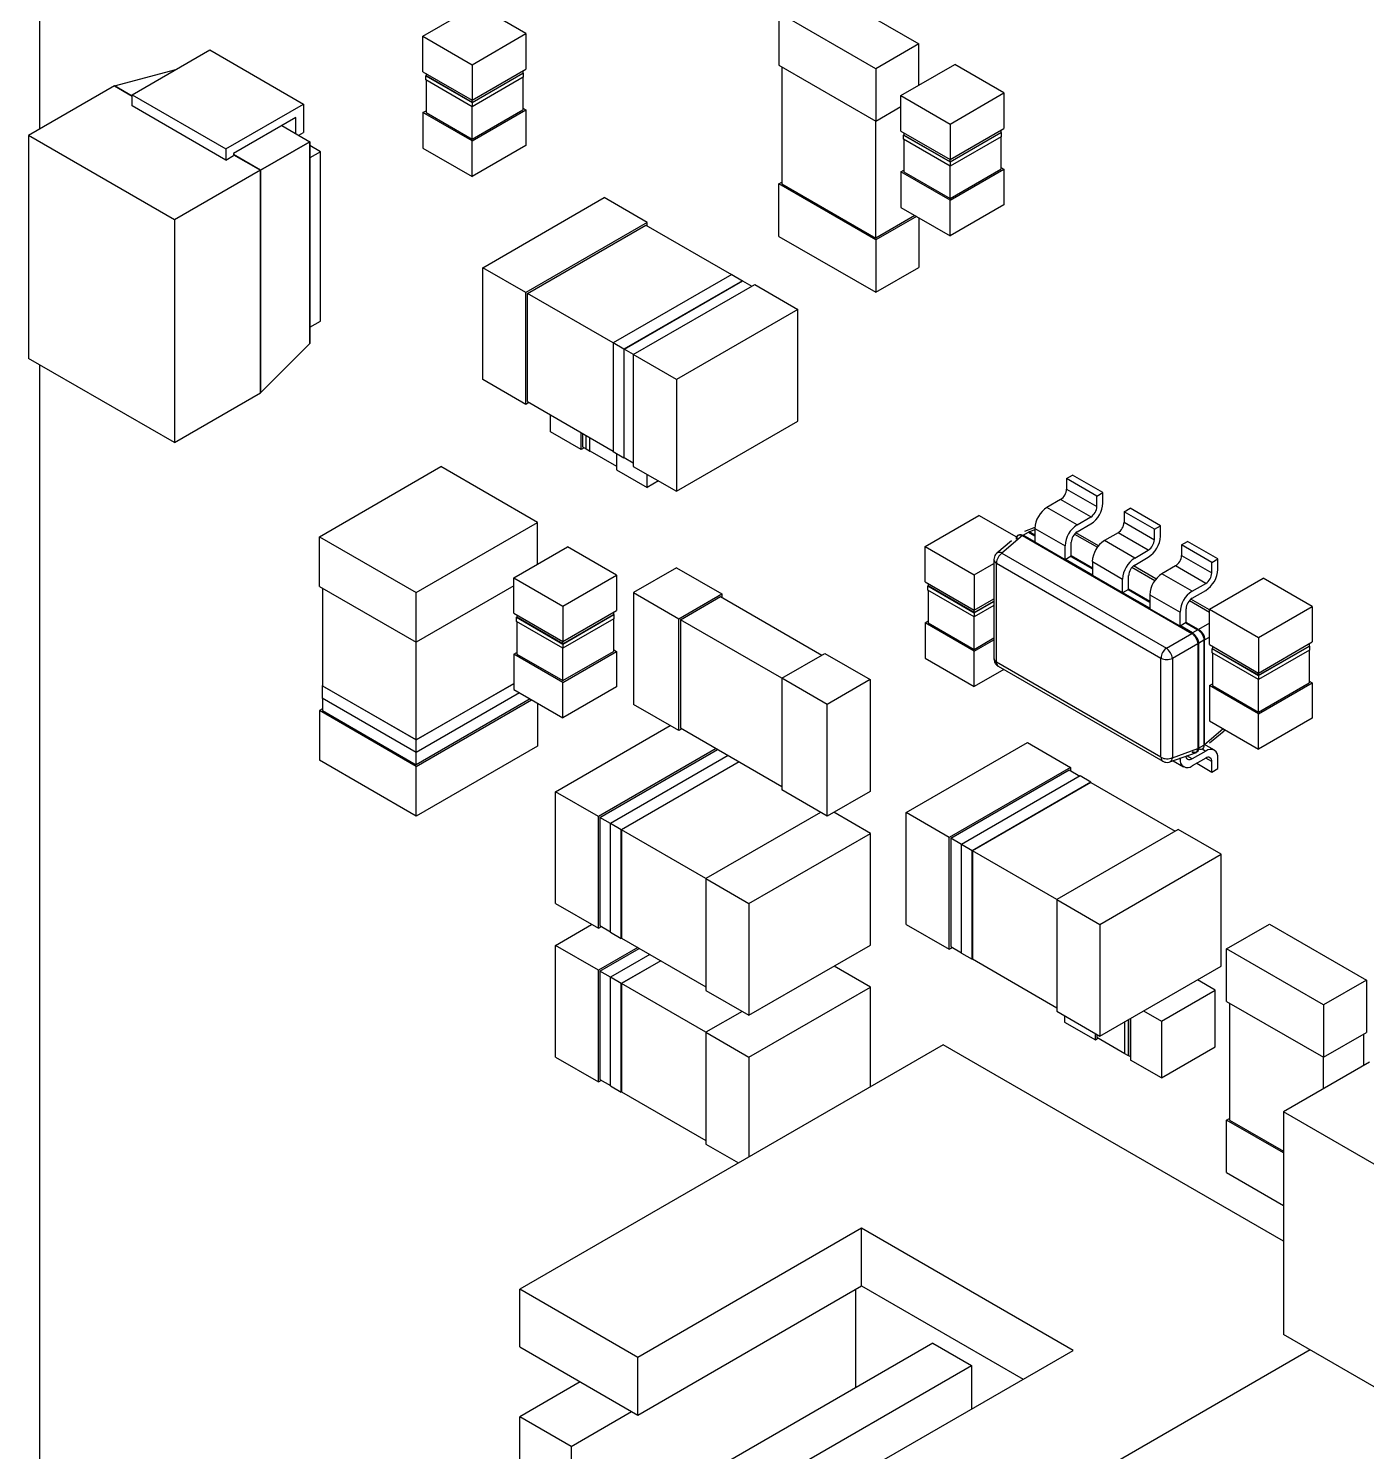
# Paper-space layout 'Layout1' of a CAD drawing. Header units: millimetres. Extents: x 0 to 841, y 0 to 594.
# Drawn here: x 405.6 to 436.88, y 238.76 to 272.02 of the extents above; entities that cross this region are included whole.
import ezdxf

# ---------------------------------------------------------------- set-up
doc = ezdxf.new("R2010")
doc.units = ezdxf.units.MM
doc.layers.get('0').update_dxf_attribs({"lineweight": 50})

psp = doc.layouts.get("Layout1")

# ---------------------------------------------------------------- linework, layer by layer
at = {"color": 18, "linetype": 'Continuous', "lineweight": 25, "true_color": 0x000000}
for p, q in [((405.867, 269.669), (405.867, 292.174)), ((424.153, 272.967), (426.416, 271.661)), ((414.826, 271.837), (416.083, 272.563)), ((417.232, 271.9), (416.083, 272.563)), ((423.147, 272.387), (423.147, 271.162)), ((425.41, 271.08), (423.147, 272.387)), ((414.826, 271.837), (415.974, 271.174)), ((414.826, 271.008), (414.826, 271.837)), ((415.974, 271.174), (417.232, 271.9)), ((417.232, 271.9), (417.232, 271.07)), ((408.025, 270.471), (409.839, 271.518)), ((409.839, 271.518), (412.031, 270.253)), ((426.416, 271.661), (425.41, 271.08)), ((426.416, 270.691), (426.416, 271.661)), ((415.974, 271.174), (415.974, 270.345)), ((423.147, 271.162), (425.41, 269.856)), ((423.218, 271.121), (423.218, 268.386)), ((425.998, 270.45), (427.256, 271.176)), ((428.404, 270.513), (427.256, 271.176)), ((407.614, 270.678), (409.051, 271.063)), ((414.826, 271.008), (415.974, 270.345)), ((414.897, 270.918), (414.89, 270.914)), ((414.89, 270.914), (415.976, 270.287)), ((414.89, 270.817), (414.89, 270.914)), ((415.976, 270.19), (414.89, 270.817)), ((414.897, 270.967), (414.897, 270.913)), ((415.974, 270.291), (414.897, 270.913)), ((414.897, 270.813), (414.897, 270.054)), ((415.974, 270.345), (417.232, 271.07)), ((415.974, 270.291), (417.161, 270.976)), ((415.976, 270.287), (417.168, 270.975)), ((417.168, 270.879), (415.976, 270.19)), ((417.161, 271.03), (417.161, 270.976)), ((417.161, 270.979), (417.168, 270.975)), ((417.161, 270.874), (417.161, 270.117)), ((417.168, 270.975), (417.168, 270.879)), ((425.41, 271.08), (425.41, 269.856)), ((407.613, 270.677), (405.602, 269.516)), ((407.614, 270.678), (407.613, 270.677)), ((407.613, 270.677), (407.613, 270.677)), ((407.613, 270.677), (408.025, 270.439)), ((408.025, 270.44), (407.614, 270.678)), ((408.025, 270.471), (410.217, 269.205)), ((408.025, 270.211), (408.025, 270.471)), ((425.998, 270.45), (427.147, 269.787)), ((425.998, 269.621), (425.998, 270.45)), ((427.147, 269.787), (428.404, 270.513)), ((428.404, 270.513), (428.404, 269.683)), ((410.217, 268.945), (408.025, 270.211)), ((410.217, 269.205), (412.031, 270.253)), ((412.031, 270.253), (412.031, 269.588)), ((415.974, 270.291), (415.974, 270.345)), ((415.976, 270.287), (415.974, 270.291)), ((415.974, 269.432), (415.974, 270.191)), ((415.974, 269.432), (417.161, 270.117)), ((415.974, 269.391), (417.232, 270.117)), ((415.976, 270.287), (415.976, 270.19)), ((417.161, 270.158), (417.232, 270.117)), ((417.232, 270.117), (417.232, 269.287)), ((425.41, 269.856), (425.998, 270.195)), ((411.852, 269.941), (410.397, 269.101)), ((411.852, 269.563), (411.852, 269.941)), ((414.826, 270.054), (414.897, 270.095)), ((415.974, 269.391), (414.826, 270.054)), ((414.826, 270.054), (414.826, 269.224)), ((414.897, 270.054), (415.974, 269.432)), ((425.41, 267.12), (425.41, 269.856)), ((427.147, 269.787), (427.147, 268.958)), ((405.602, 269.516), (405.602, 264.31)), ((409.014, 267.547), (405.602, 269.516)), ((411.524, 269.752), (412.179, 269.374)), ((411.92, 269.523), (412.031, 269.588)), ((425.998, 269.621), (427.147, 268.958)), ((426.069, 269.531), (426.062, 269.527)), ((426.062, 269.527), (427.148, 268.9)), ((426.062, 269.43), (426.062, 269.527)), ((426.069, 269.58), (426.069, 269.526)), ((427.147, 268.904), (426.069, 269.526)), ((427.147, 268.958), (428.404, 269.683)), ((427.147, 268.904), (428.333, 269.589)), ((427.148, 268.9), (428.34, 269.588)), ((428.34, 269.491), (427.148, 268.803)), ((428.333, 269.643), (428.333, 269.589)), ((428.333, 269.592), (428.34, 269.588)), ((428.333, 269.487), (428.333, 268.73)), ((428.34, 269.588), (428.34, 269.491)), ((410.217, 269.205), (410.217, 268.945)), ((410.217, 269.205), (410.217, 269.205)), ((411.025, 268.708), (412.179, 269.374)), ((412.179, 269.374), (411.025, 268.709)), ((411.849, 269.184), (411.849, 269.184)), ((412.179, 269.374), (412.179, 264.654)), ((412.179, 268.993), (412.179, 269.374)), ((412.43, 269.139), (412.179, 269.284)), ((412.43, 269.139), (412.179, 268.993)), ((412.43, 265.18), (412.43, 269.139)), ((414.826, 269.224), (415.974, 268.561)), ((415.974, 268.561), (415.974, 269.391)), ((417.232, 269.287), (415.974, 268.561)), ((427.148, 268.803), (426.062, 269.43)), ((426.069, 269.426), (426.069, 268.667)), ((410.217, 268.945), (410.397, 269.049)), ((410.397, 269.101), (410.397, 269.049)), ((411.025, 268.709), (410.397, 269.071)), ((410.397, 269.07), (411.025, 268.708)), ((412.179, 265.035), (412.179, 268.993)), ((427.147, 268.904), (427.147, 268.958)), ((427.148, 268.9), (427.147, 268.904)), ((427.147, 268.045), (427.147, 268.804)), ((427.148, 268.9), (427.148, 268.803)), ((411.025, 268.708), (409.014, 267.547)), ((411.025, 263.501), (411.025, 268.708)), ((411.025, 268.708), (411.025, 263.502)), ((425.998, 268.667), (426.069, 268.708)), ((427.147, 268.004), (425.998, 268.667)), ((425.998, 268.667), (425.998, 267.837)), ((426.069, 268.667), (427.147, 268.045)), ((427.147, 268.045), (428.333, 268.73)), ((427.147, 268.004), (428.404, 268.73)), ((428.333, 268.77), (428.404, 268.73)), ((428.404, 268.73), (428.404, 267.9)), ((423.147, 268.386), (423.218, 268.426)), ((425.41, 267.079), (423.147, 268.386)), ((423.147, 267.161), (423.147, 268.386)), ((423.218, 268.386), (425.41, 267.12)), ((416.223, 266.429), (419.062, 268.067)), ((420.067, 267.487), (419.062, 268.067)), ((425.998, 267.837), (427.147, 267.174)), ((427.147, 267.174), (427.147, 268.004)), ((428.404, 267.9), (427.147, 267.174)), ((409.014, 267.547), (409.014, 262.341)), ((420.067, 267.487), (417.229, 265.848)), ((420.067, 267.405), (420.067, 267.487)), ((426.325, 267.648), (425.41, 267.12)), ((426.361, 267.628), (425.41, 267.079)), ((426.416, 267.596), (426.416, 266.435)), ((417.266, 265.829), (420.032, 267.426)), ((420.032, 267.426), (422.04, 266.266)), ((423.147, 267.161), (425.41, 265.855)), ((425.41, 267.079), (425.41, 265.855)), ((417.229, 265.848), (416.223, 266.429)), ((416.223, 263.816), (416.223, 266.429)), ((422.046, 266.27), (419.272, 264.669)), ((422.297, 266.124), (419.524, 264.523)), ((419.528, 264.523), (422.295, 266.119)), ((422.046, 266.27), (422.297, 266.124)), ((422.295, 266.119), (422.297, 266.124)), ((422.295, 266.119), (422.511, 265.995)), ((422.297, 266.124), (422.297, 266.118)), ((425.41, 265.855), (426.416, 266.435)), ((411.025, 265.992), (411.025, 265.991)), ((417.229, 263.235), (417.229, 265.848)), ((419.274, 264.669), (417.266, 265.829)), ((417.266, 263.298), (417.266, 265.829)), ((419.743, 264.397), (422.582, 266.035)), ((422.582, 266.035), (423.587, 265.455)), ((411.025, 265.701), (411.025, 265.701)), ((423.587, 265.455), (420.749, 263.816)), ((423.587, 262.842), (423.587, 265.455)), ((411.025, 265.32), (411.025, 265.321)), ((412.179, 265.035), (412.43, 265.18)), ((412.179, 264.654), (412.179, 265.035)), ((412.179, 264.654), (411.025, 263.501)), ((419.272, 264.669), (419.272, 262.131)), ((419.524, 264.523), (419.272, 264.669)), ((419.524, 264.523), (419.524, 261.986)), ((419.745, 264.398), (419.528, 264.523)), ((419.528, 261.991), (419.528, 264.523)), ((409.014, 262.341), (405.602, 264.31)), ((405.867, 145.198), (405.867, 264.157)), ((420.749, 263.816), (419.743, 264.397)), ((419.743, 264.397), (419.743, 261.784)), ((417.229, 263.235), (416.223, 263.816)), ((420.749, 263.816), (420.749, 261.203)), ((409.014, 262.341), (411.025, 263.502)), ((411.024, 263.501), (411.025, 263.501)), ((411.025, 263.501), (411.025, 263.502)), ((417.301, 263.277), (417.229, 263.235)), ((417.266, 263.298), (419.272, 262.139)), ((417.804, 262.596), (417.804, 262.986)), ((420.749, 261.203), (423.587, 262.842)), ((418.523, 262.181), (417.804, 262.596)), ((418.523, 262.181), (418.523, 262.572)), ((418.558, 262.551), (418.558, 262.242)), ((418.637, 262.188), (418.637, 262.506)), ((418.721, 262.457), (418.721, 262.14)), ((418.724, 262.147), (418.724, 262.456)), ((418.594, 262.222), (418.523, 262.181)), ((418.558, 262.242), (418.637, 262.197)), ((418.721, 262.14), (418.637, 262.188)), ((418.721, 262.14), (418.728, 262.144)), ((418.724, 262.147), (419.349, 261.786)), ((419.272, 262.131), (419.524, 261.986)), ((419.349, 262.087), (419.349, 261.704)), ((419.524, 261.986), (419.528, 261.991)), ((419.531, 261.99), (419.524, 261.986)), ((419.528, 261.991), (419.743, 261.867)), ((412.405, 260.141), (415.243, 261.78)), ((417.506, 260.473), (415.243, 261.78)), ((419.349, 261.704), (420.067, 261.29)), ((419.743, 261.784), (420.749, 261.203)), ((420.067, 261.29), (420.067, 261.597)), ((429.873, 261.5), (430.014, 261.581)), ((430.58, 261.091), (429.873, 261.5)), ((429.873, 261.5), (429.873, 261.255)), ((430.721, 261.173), (430.014, 261.581)), ((420.333, 261.443), (420.067, 261.29)), ((429.873, 261.255), (430.58, 260.846)), ((430.58, 261.091), (430.721, 261.173)), ((430.721, 260.928), (430.721, 261.173)), ((429.732, 261.01), (429.413, 260.826)), ((430.12, 260.418), (429.413, 260.826)), ((430.439, 260.602), (429.732, 261.01)), ((430.58, 260.846), (430.58, 261.091)), ((431.216, 260.724), (431.358, 260.806)), ((432.065, 260.397), (431.358, 260.806)), ((414.668, 258.835), (417.506, 260.473)), ((417.506, 259.503), (417.506, 260.473)), ((426.564, 259.913), (427.821, 260.639)), ((428.705, 260.129), (427.821, 260.639)), ((430.12, 260.418), (430.439, 260.602)), ((431.924, 260.316), (431.216, 260.724)), ((431.216, 260.724), (431.216, 260.479)), ((431.216, 260.479), (431.924, 260.071)), ((412.405, 258.98), (412.405, 260.141)), ((412.405, 260.141), (414.668, 258.835)), ((428.84, 260.168), (428.359, 259.759)), ((428.855, 260.177), (428.84, 260.168)), ((428.84, 260.168), (432.8, 257.882)), ((428.855, 260.177), (428.982, 260.25)), ((429.13, 260.018), (428.855, 260.177)), ((429.131, 260.353), (428.887, 260.265)), ((428.996, 260.258), (428.982, 260.25)), ((428.982, 260.25), (429.13, 260.164)), ((428.996, 260.258), (429.13, 260.306)), ((429.13, 260.18), (428.996, 260.258)), ((429.13, 260.336), (429.838, 259.928)), ((429.13, 260.336), (429.13, 260.01)), ((430.057, 260.201), (430.591, 259.893)), ((430.618, 259.929), (430.09, 260.233)), ((430.12, 260.255), (430.439, 260.438)), ((431.075, 260.234), (430.757, 260.05)), ((431.782, 259.826), (431.075, 260.234)), ((431.924, 260.316), (432.065, 260.397)), ((431.924, 260.071), (431.924, 260.316)), ((432.065, 260.153), (432.065, 260.397)), ((416.947, 259.181), (418.205, 259.907)), ((419.353, 259.244), (418.205, 259.907)), ((426.564, 259.913), (427.712, 259.25)), ((426.564, 259.083), (426.564, 259.913)), ((428.581, 260.044), (428.244, 259.758)), ((429.838, 259.601), (429.13, 260.01)), ((429.838, 259.601), (429.838, 259.928)), ((429.979, 259.683), (429.979, 260.01)), ((431.464, 259.642), (430.757, 260.05)), ((431.464, 259.642), (431.782, 259.826)), ((432.56, 259.948), (432.701, 260.03)), ((433.267, 259.54), (432.56, 259.948)), ((432.56, 259.948), (432.56, 259.703)), ((433.408, 259.622), (432.701, 260.03)), ((427.712, 259.25), (428.174, 259.516)), ((428.174, 259.605), (428.174, 257.286)), ((428.232, 259.524), (432.079, 257.303)), ((428.232, 257.205), (428.232, 259.524)), ((428.359, 259.759), (432.206, 257.539)), ((429.979, 259.683), (429.838, 259.601)), ((430.474, 259.242), (429.845, 259.606)), ((429.972, 259.679), (430.474, 259.389)), ((430.474, 259.405), (429.979, 259.691)), ((430.474, 259.561), (431.181, 259.152)), ((430.474, 259.561), (430.474, 259.234)), ((431.962, 259.153), (431.434, 259.458)), ((431.464, 259.479), (431.782, 259.663)), ((432.419, 259.459), (432.1, 259.275)), ((433.126, 259.05), (432.419, 259.459)), ((432.56, 259.703), (433.267, 259.295)), ((433.267, 259.54), (433.408, 259.622)), ((433.267, 259.295), (433.267, 259.54)), ((433.408, 259.377), (433.408, 259.622)), ((416.947, 259.181), (418.096, 258.518)), ((416.947, 258.351), (416.947, 259.181)), ((418.096, 258.518), (419.353, 259.244)), ((419.353, 259.244), (419.353, 258.414)), ((420.755, 259.414), (419.749, 258.834)), ((420.755, 259.414), (421.815, 258.802)), ((427.712, 259.25), (427.712, 258.421)), ((431.181, 258.826), (430.474, 259.234)), ((431.181, 258.826), (431.181, 259.152)), ((431.323, 258.907), (431.323, 259.234)), ((431.401, 259.425), (431.935, 259.117)), ((432.807, 258.867), (432.1, 259.275)), ((433.211, 258.448), (434.468, 259.173)), ((435.617, 258.511), (434.468, 259.173)), ((412.405, 258.98), (414.668, 257.674)), ((412.477, 258.938), (412.477, 256.659)), ((416.947, 258.99), (414.668, 257.674)), ((414.668, 257.674), (414.668, 258.835)), ((419.749, 258.834), (419.749, 256.221)), ((419.749, 258.834), (420.81, 258.222)), ((420.81, 258.222), (421.815, 258.802)), ((421.815, 258.802), (421.815, 258.721)), ((426.564, 259.083), (427.712, 258.421)), ((426.635, 258.994), (426.628, 258.99)), ((426.628, 258.99), (427.714, 258.363)), ((426.628, 258.893), (426.628, 258.99)), ((427.714, 258.266), (426.628, 258.893)), ((426.635, 259.043), (426.635, 258.989)), ((427.712, 258.367), (426.635, 258.989)), ((426.635, 258.889), (426.635, 258.13)), ((431.323, 258.907), (431.181, 258.826)), ((431.817, 258.467), (431.188, 258.83)), ((431.315, 258.903), (431.817, 258.613)), ((431.817, 258.629), (431.323, 258.915)), ((432.807, 258.867), (433.126, 259.05)), ((432.807, 258.703), (433.126, 258.887)), ((418.096, 258.518), (418.096, 257.688)), ((420.845, 258.201), (421.78, 258.741)), ((421.78, 258.741), (424.149, 257.373)), ((427.712, 258.421), (428.174, 258.687)), ((427.712, 258.367), (428.174, 258.633)), ((427.714, 258.363), (428.174, 258.628)), ((428.174, 258.532), (427.714, 258.266)), ((431.817, 258.785), (432.525, 258.377)), ((431.817, 258.785), (431.817, 258.458)), ((432.744, 258.65), (433.211, 258.38)), ((433.211, 258.432), (432.777, 258.682)), ((434.359, 257.785), (435.617, 258.511)), ((435.617, 258.511), (435.617, 257.681)), ((416.947, 258.351), (418.096, 257.688)), ((417.018, 258.262), (417.011, 258.258)), ((417.011, 258.258), (418.097, 257.631)), ((417.011, 258.161), (417.011, 258.258)), ((418.097, 257.534), (417.011, 258.161)), ((417.018, 258.311), (417.018, 258.257)), ((418.096, 257.635), (417.018, 258.257)), ((417.018, 258.157), (417.018, 257.398)), ((418.096, 257.688), (419.353, 258.414)), ((418.096, 257.635), (419.282, 258.32)), ((418.097, 257.631), (419.289, 258.319)), ((419.289, 258.222), (418.097, 257.534)), ((419.282, 258.373), (419.282, 258.32)), ((419.282, 258.323), (419.289, 258.319)), ((419.282, 258.218), (419.282, 257.461)), ((419.289, 258.319), (419.289, 258.222)), ((420.81, 255.609), (420.81, 258.222)), ((423.214, 256.834), (420.845, 258.201)), ((420.845, 258.201), (420.845, 255.67)), ((426.564, 258.13), (426.635, 258.171)), ((427.712, 257.467), (426.564, 258.13)), ((426.564, 258.13), (426.564, 257.3)), ((426.635, 258.13), (427.712, 257.508)), ((427.712, 258.367), (427.712, 258.421)), ((427.714, 258.363), (427.712, 258.367)), ((427.712, 257.508), (427.712, 258.267)), ((427.714, 258.363), (427.714, 258.266)), ((432.525, 258.05), (431.817, 258.458)), ((432.525, 258.05), (432.525, 258.377)), ((432.666, 258.132), (432.525, 258.05)), ((432.659, 258.127), (432.941, 257.964)), ((432.666, 258.132), (432.666, 258.458)), ((432.956, 257.972), (432.666, 258.139)), ((433.211, 258.448), (434.359, 257.785)), ((433.211, 257.618), (433.211, 258.448)), ((432.206, 257.539), (432.8, 257.882)), ((432.815, 257.891), (432.532, 258.054)), ((432.8, 257.882), (432.815, 257.891)), ((432.941, 257.964), (432.815, 257.891)), ((432.941, 257.964), (432.956, 257.972)), ((433.211, 258.119), (432.956, 257.972)), ((433.097, 257.728), (433.211, 257.794)), ((414.669, 255.393), (414.669, 257.675)), ((418.096, 257.635), (418.096, 257.688)), ((418.097, 257.631), (418.096, 257.635)), ((418.096, 256.776), (418.096, 257.535)), ((418.097, 257.631), (418.097, 257.534)), ((419.282, 257.501), (419.353, 257.461)), ((427.712, 257.508), (428.174, 257.774)), ((427.712, 257.467), (428.174, 257.733)), ((427.712, 256.637), (427.712, 257.467)), ((432.941, 257.638), (432.346, 257.295)), ((432.956, 257.646), (432.941, 257.638)), ((432.941, 257.638), (432.941, 255.188)), ((433.083, 257.719), (432.956, 257.646)), ((432.956, 257.646), (432.956, 255.197)), ((433.097, 257.728), (433.083, 257.719)), ((433.083, 257.719), (433.083, 255.27)), ((433.097, 255.279), (433.097, 257.728)), ((433.211, 257.618), (434.359, 256.955)), ((433.282, 257.528), (433.275, 257.524)), ((433.275, 257.524), (434.361, 256.897)), ((433.275, 257.428), (433.275, 257.524)), ((433.282, 257.577), (433.282, 257.523)), ((434.359, 256.901), (433.282, 257.523)), ((434.359, 257.785), (434.359, 256.955)), ((434.359, 256.955), (435.617, 257.681)), ((434.359, 256.901), (435.546, 257.586)), ((434.361, 256.897), (435.553, 257.585)), ((435.553, 257.489), (434.361, 256.801)), ((435.546, 257.64), (435.546, 257.586)), ((435.546, 257.589), (435.553, 257.585)), ((435.546, 257.485), (435.546, 256.727)), ((435.553, 257.585), (435.553, 257.489)), ((416.947, 257.398), (417.018, 257.438)), ((418.096, 256.735), (416.947, 257.398)), ((416.947, 257.398), (416.947, 256.568)), ((417.018, 257.398), (418.096, 256.776)), ((418.096, 256.776), (419.282, 257.461)), ((418.096, 256.735), (419.353, 257.461)), ((419.353, 257.461), (419.353, 256.631)), ((423.214, 256.834), (424.22, 257.414)), ((424.22, 257.414), (425.28, 256.802)), ((426.564, 257.3), (427.712, 256.637)), ((432.079, 254.984), (428.232, 257.205)), ((432.079, 254.984), (432.079, 257.303)), ((432.346, 257.295), (432.346, 254.976)), ((434.361, 256.801), (433.275, 257.428)), ((433.282, 257.424), (433.282, 256.664)), ((424.275, 256.222), (423.214, 256.834)), ((423.214, 256.834), (423.214, 254.221)), ((425.28, 256.802), (424.275, 256.222)), ((425.28, 256.802), (425.28, 254.189)), ((428.405, 257.037), (427.712, 256.637)), ((428.274, 257.113), (432.121, 254.892)), ((434.359, 256.901), (434.359, 256.955)), ((434.361, 256.897), (434.359, 256.901)), ((434.359, 256.042), (434.359, 256.802)), ((434.361, 256.897), (434.361, 256.801)), ((412.477, 256.662), (412.47, 256.658)), ((412.47, 256.658), (412.477, 256.659)), ((414.668, 255.389), (412.47, 256.658)), ((412.47, 256.658), (412.47, 256.367)), ((412.477, 256.659), (414.669, 255.393)), ((416.947, 256.705), (414.668, 255.389)), ((417.081, 256.491), (414.668, 255.098)), ((414.669, 255.393), (416.947, 256.708)), ((416.947, 256.568), (418.096, 255.905)), ((418.096, 255.905), (418.096, 256.735)), ((419.353, 256.631), (418.096, 255.905)), ((433.211, 256.664), (433.282, 256.705)), ((434.359, 256.001), (433.211, 256.664)), ((433.211, 256.664), (433.211, 255.835)), ((433.282, 256.664), (434.359, 256.042)), ((434.359, 256.042), (435.546, 256.727)), ((434.359, 256.001), (435.617, 256.727)), ((435.546, 256.768), (435.617, 256.727)), ((435.617, 256.727), (435.617, 255.898)), ((414.668, 255.098), (412.47, 256.367)), ((412.477, 256.363), (412.477, 256.077)), ((414.668, 254.77), (417.365, 256.327)), ((417.329, 256.348), (414.669, 254.812)), ((417.506, 256.246), (417.506, 255.248)), ((420.81, 255.609), (419.749, 256.221)), ((424.275, 253.609), (424.275, 256.222)), ((412.477, 256.118), (412.405, 256.076)), ((412.405, 256.076), (412.405, 254.915)), ((414.668, 254.77), (412.405, 256.076)), ((412.477, 256.077), (414.669, 254.812)), ((433.211, 255.835), (434.359, 255.172)), ((434.359, 255.172), (434.359, 256.001)), ((435.617, 255.898), (434.359, 255.172)), ((417.92, 254.181), (420.602, 255.729)), ((420.881, 255.65), (420.81, 255.609)), ((420.845, 255.67), (423.214, 254.303)), ((433.533, 255.649), (433.097, 255.279)), ((433.215, 255.321), (433.552, 255.607)), ((433.551, 255.609), (433.569, 255.628)), ((414.668, 255.098), (414.668, 255.389)), ((417.506, 255.248), (414.668, 253.609)), ((421.678, 255.189), (418.926, 253.6)), ((418.963, 253.581), (421.714, 255.169)), ((426.123, 253.692), (428.961, 255.33)), ((428.961, 255.33), (429.967, 254.75)), ((432.346, 254.976), (432.941, 255.188)), ((432.941, 255.188), (432.956, 255.197)), ((432.956, 255.197), (433.083, 255.27)), ((433.042, 255.179), (433.126, 255.131)), ((433.326, 255.151), (433.081, 255.292)), ((433.083, 255.27), (433.097, 255.279)), ((414.668, 253.609), (412.405, 254.915)), ((414.669, 254.812), (414.669, 255.099)), ((421.962, 255.025), (419.21, 253.436)), ((422.214, 254.88), (419.462, 253.291)), ((422.217, 254.878), (419.466, 253.29)), ((432.288, 254.877), (432.91, 255.1)), ((432.364, 254.905), (432.607, 254.764)), ((432.525, 254.947), (432.509, 254.956)), ((432.525, 254.947), (432.525, 254.962)), ((432.807, 254.947), (432.683, 255.019)), ((433.126, 255.131), (432.807, 254.947)), ((433.126, 254.968), (432.807, 254.784)), ((432.913, 254.845), (433.267, 254.641)), ((433.267, 254.886), (433.126, 254.968)), ((433.267, 254.641), (433.267, 254.886)), ((433.408, 254.723), (433.408, 254.968)), ((414.668, 253.609), (414.668, 254.77)), ((429.967, 254.75), (427.128, 253.111)), ((427.165, 253.092), (429.931, 254.689)), ((430.186, 254.548), (427.413, 252.947)), ((429.931, 254.689), (430.18, 254.545)), ((429.967, 254.75), (429.967, 254.668)), ((430.438, 254.403), (430.186, 254.548)), ((433.267, 254.641), (433.408, 254.723)), ((418.926, 253.6), (417.92, 254.181)), ((417.92, 251.568), (417.92, 254.181)), ((424.275, 253.609), (423.214, 254.221)), ((425.28, 254.189), (424.275, 253.609)), ((430.438, 254.403), (427.664, 252.802)), ((430.435, 254.398), (427.669, 252.801)), ((430.435, 254.398), (432.41, 253.257)), ((430.438, 254.396), (430.438, 254.403)), ((418.926, 250.988), (418.926, 253.6)), ((419.212, 253.437), (418.963, 253.581)), ((418.963, 253.581), (418.963, 251.05)), ((424.122, 253.697), (421.44, 252.149)), ((425.284, 253.207), (424.432, 253.699)), ((427.128, 253.111), (426.123, 253.692)), ((426.123, 251.079), (426.123, 253.692)), ((419.462, 253.291), (419.21, 253.436)), ((419.21, 250.899), (419.21, 253.436)), ((419.462, 253.291), (419.466, 253.29)), ((419.462, 250.753), (419.462, 253.291)), ((419.466, 253.29), (419.466, 250.759)), ((421.442, 252.15), (419.466, 253.29)), ((422.446, 251.568), (425.284, 253.207)), ((425.284, 250.594), (425.284, 253.207)), ((432.481, 253.298), (429.643, 251.66)), ((433.487, 252.718), (432.481, 253.298)), ((427.128, 250.498), (427.128, 253.111)), ((427.414, 252.948), (427.165, 253.092)), ((427.165, 253.092), (427.165, 250.56)), ((427.664, 252.802), (427.413, 252.947)), ((427.413, 250.409), (427.413, 252.947)), ((427.664, 252.802), (427.669, 252.801)), ((427.664, 250.264), (427.664, 252.802)), ((427.669, 252.801), (427.669, 250.27)), ((429.644, 251.661), (427.669, 252.801)), ((430.648, 251.079), (433.487, 252.718)), ((433.487, 250.105), (433.487, 252.718)), ((421.44, 252.149), (421.44, 249.536)), ((421.44, 252.149), (422.446, 251.568)), ((417.92, 251.568), (418.926, 250.988)), ((422.446, 251.568), (422.446, 248.955)), ((429.643, 251.66), (429.643, 249.047)), ((429.643, 251.66), (430.648, 251.079)), ((417.92, 250.588), (418.769, 251.078)), ((418.926, 250.988), (418.998, 251.029)), ((418.963, 251.05), (419.21, 250.907)), ((419.21, 250.899), (419.462, 250.753)), ((426.123, 251.079), (427.128, 250.498)), ((430.648, 251.079), (430.648, 248.466)), ((433.613, 250.504), (434.618, 251.085)), ((434.618, 251.085), (436.881, 249.779)), ((418.926, 250.008), (417.92, 250.588)), ((417.92, 247.975), (417.92, 250.588)), ((419.847, 250.539), (418.926, 250.008)), ((418.963, 249.988), (419.882, 250.519)), ((419.469, 250.757), (419.462, 250.753)), ((419.466, 250.759), (421.44, 249.619)), ((422.446, 248.955), (425.284, 250.594)), ((427.128, 250.498), (427.201, 250.54)), ((427.165, 250.56), (427.413, 250.418)), ((435.875, 249.198), (433.613, 250.504)), ((433.613, 249.28), (433.613, 250.504)), ((420.131, 250.375), (419.21, 249.844)), ((420.383, 250.23), (419.462, 249.698)), ((420.386, 250.228), (419.466, 249.697)), ((427.413, 250.409), (427.664, 250.264)), ((427.671, 250.268), (427.664, 250.264)), ((427.669, 250.27), (429.643, 249.13)), ((418.926, 247.395), (418.926, 250.008)), ((419.212, 249.844), (418.963, 249.988)), ((418.963, 249.988), (418.963, 247.457)), ((419.462, 249.698), (419.21, 249.844)), ((419.21, 247.306), (419.21, 249.844)), ((425.284, 249.614), (424.436, 250.104)), ((430.648, 248.466), (433.487, 250.105)), ((419.462, 249.698), (419.466, 249.697)), ((419.462, 247.16), (419.462, 249.698)), ((419.466, 249.697), (419.466, 247.166)), ((421.442, 248.557), (419.466, 249.697)), ((421.44, 249.536), (422.446, 248.955)), ((422.446, 247.976), (425.284, 249.614)), ((425.284, 247.281), (425.284, 249.614)), ((432.088, 248.817), (433.345, 249.543)), ((433.345, 249.543), (432.929, 249.783)), ((433.345, 248.217), (433.345, 249.543)), ((436.881, 249.779), (435.875, 249.198)), ((436.881, 249.779), (436.881, 248.554)), ((433.613, 249.28), (435.875, 247.973)), ((433.683, 249.239), (433.683, 246.503)), ((435.875, 249.198), (435.875, 247.973)), ((422.289, 249.046), (421.44, 248.556)), ((429.643, 249.047), (430.648, 248.466)), ((429.825, 248.941), (429.825, 248.797)), ((431.32, 248.854), (431.32, 248.008)), ((431.323, 248.015), (431.323, 248.856)), ((431.37, 248.883), (431.37, 247.906)), ((431.672, 249.057), (432.088, 248.817)), ((432.088, 248.817), (432.088, 247.491)), ((421.44, 248.556), (421.44, 245.943)), ((421.44, 248.556), (422.446, 247.976)), ((429.825, 248.797), (430.544, 248.383)), ((430.544, 248.383), (430.544, 248.527)), ((430.579, 248.506), (430.579, 248.444)), ((431.237, 248.056), (431.237, 248.806)), ((435.875, 247.973), (436.881, 248.554)), ((436.81, 248.513), (436.81, 247.778)), ((426.987, 248.264), (417.087, 242.549)), ((434.942, 243.671), (426.987, 248.264)), ((430.544, 248.383), (430.614, 248.424)), ((430.579, 248.444), (431.237, 248.064)), ((432.088, 247.491), (433.345, 248.217)), ((417.92, 247.975), (418.926, 247.395)), ((422.446, 247.976), (422.446, 245.643)), ((431.32, 248.008), (431.237, 248.056)), ((431.32, 248.008), (431.323, 248.015)), ((431.32, 248.008), (431.327, 248.012)), ((431.323, 248.015), (431.37, 247.988)), ((432.088, 247.491), (431.37, 247.906)), ((436.953, 247.861), (434.942, 246.7)), ((435.875, 247.238), (435.875, 247.973)), ((418.926, 247.395), (418.998, 247.436)), ((418.963, 247.457), (419.21, 247.314)), ((419.21, 247.306), (419.462, 247.16)), ((419.469, 247.165), (419.462, 247.16)), ((419.466, 247.166), (421.44, 246.026)), ((433.613, 246.503), (433.683, 246.544)), ((434.942, 245.736), (433.613, 246.503)), ((433.613, 245.278), (433.613, 246.503)), ((433.683, 246.503), (434.942, 245.777)), ((434.942, 246.7), (434.942, 241.493)), ((438.353, 244.73), (434.942, 246.7)), ((421.44, 245.943), (422.204, 245.503)), ((433.613, 245.278), (434.942, 244.511)), ((425.077, 243.978), (419.845, 240.957)), ((430.027, 241.12), (425.077, 243.978)), ((425.077, 242.63), (425.077, 243.978)), ((419.845, 240.957), (417.087, 242.549)), ((417.087, 241.202), (417.087, 242.549)), ((419.845, 239.61), (425.077, 242.63)), ((424.936, 242.549), (424.936, 240.246)), ((425.077, 242.63), (428.86, 240.447)), ((417.087, 241.202), (419.845, 239.61)), ((426.746, 241.291), (420.382, 237.617)), ((426.746, 241.291), (427.651, 240.769)), ((438.353, 239.524), (434.942, 241.493)), ((419.845, 239.61), (419.845, 240.957)), ((424.795, 238.1), (430.027, 241.12)), ((435.565, 241.133), (427.552, 236.508)), ((421.287, 237.095), (427.651, 240.769)), ((427.651, 240.769), (427.651, 239.749)), ((418.502, 240.385), (417.087, 239.569)), ((417.087, 233.159), (417.087, 239.569)), ((418.289, 238.875), (417.087, 239.569)), ((418.289, 238.875), (419.704, 239.691)), ((418.289, 238.875), (418.289, 233.812))]:
    psp.add_line(p, q, dxfattribs=at)
at = {"color": 18, "linetype": 'Continuous', "lineweight": 25, "true_color": 0x000000, "flags": 128}
for points in [[(433.569, 255.628), (433.559, 255.614), (433.552, 255.607)], [(432.807, 254.947), (432.78, 254.934), (432.753, 254.928), (432.729, 254.929), (432.707, 254.937), (432.69, 254.952), (432.677, 254.973), (432.669, 254.999), (432.667, 255.013)]]:
    psp.add_lwpolyline(points, dxfattribs=at)
at = {"color": 18, "linetype": 'Continuous', "lineweight": 25, "true_color": 0x000000}
for centre, radius, start, end in [((429.566, 261.269), 0.307, 302.6056, 357.3949), ((429.745, 260.308), 0.615, 122.6062, 177.3944), ((430.107, 260.956), 0.615, 302.6047, 357.3958), ((430.273, 260.86), 0.307, 302.6056, 357.3949), ((430.909, 260.493), 0.307, 302.6056, 357.3949), ((430.452, 259.9), 0.615, 122.6062, 177.3944), ((430.286, 259.996), 0.307, 122.6056, 177.3949), ((431.451, 260.18), 0.615, 302.6047, 357.3958), ((431.088, 259.533), 0.615, 122.6062, 177.3944), ((431.617, 260.085), 0.307, 302.6056, 357.3949), ((428.271, 259.613), 0.0971, 184.5748, 246.8137), ((428.543, 259.508), 0.311, 126.2937, 177.1721), ((428.303, 259.667), 0.108, 58.5546, 122.8579), ((431.795, 259.124), 0.615, 122.6062, 177.3944), ((431.63, 259.22), 0.307, 122.6056, 177.3949), ((432.253, 259.717), 0.307, 302.6056, 357.3949), ((432.432, 258.757), 0.615, 122.6062, 177.3944), ((432.794, 259.405), 0.615, 302.6047, 357.3958), ((432.96, 259.309), 0.307, 302.6056, 357.3949), ((433.139, 258.349), 0.615, 122.6062, 177.3944), ((432.973, 258.444), 0.307, 122.6056, 177.3949), ((432.39, 257.288), 0.311, 126.2937, 177.1721), ((431.967, 257.238), 0.384, 8.5208, 51.4792), ((428.273, 257.296), 0.0997, 185.404, 245.9155), ((428.329, 257.193), 0.0971, 173.1621, 235.528), ((432.221, 257.58), 0.311, 242.8319, 293.7029), ((433.236, 254.996), 0.175, 350.7865, 129.2048), ((432.221, 255.261), 0.311, 242.8319, 293.7029), ((432.178, 254.974), 0.0996, 174.0538, 234.7501), ((432.242, 254.971), 0.105, 295.9767, 2.5548), ((432.697, 254.919), 0.175, 170.7852, 309.2061), ((433.181, 254.9), 0.0873, 350.7901, 129.1974)]:
    psp.add_arc(centre, radius, start, end, dxfattribs=at)
for points, knots in [([(428.7, 260.086), (428.7, 260.105), (428.701, 260.143), (428.733, 260.177), (428.78, 260.189), (428.82, 260.175), (428.84, 260.168)], [0, 0, 0, 0, 0.250012, 0.499981, 0.750016, 1, 1, 1, 1]), ([(428.714, 260.095), (428.716, 260.116), (428.72, 260.156), (428.753, 260.191), (428.799, 260.202), (428.837, 260.185), (428.855, 260.177)], [0, 0, 0, 0, 0.249986, 0.500014, 0.750009, 1, 1, 1, 1]), ([(428.245, 259.757), (428.234, 259.747), (428.207, 259.723), (428.18, 259.67), (428.176, 259.627), (428.175, 259.605)], [0, 0, 0, 0, 0.255257, 0.625913, 1, 1, 1, 1]), ([(432.8, 257.882), (432.817, 257.868), (432.85, 257.839), (432.895, 257.774), (432.929, 257.703), (432.937, 257.66), (432.941, 257.638)], [0, 0, 0, 0, 0.2500103, 0.5000085, 0.7499799, 1, 1, 1, 1]), ([(432.815, 257.891), (432.833, 257.878), (432.87, 257.852), (432.917, 257.787), (432.95, 257.714), (432.954, 257.669), (432.956, 257.646)], [0, 0, 0, 0, 0.249991, 0.499967, 0.750009, 1, 1, 1, 1]), ([(432.941, 257.964), (432.96, 257.951), (432.997, 257.925), (433.044, 257.86), (433.076, 257.787), (433.081, 257.742), (433.083, 257.719)], [0, 0, 0, 0, 0.249991, 0.499967, 0.750009, 1, 1, 1, 1]), ([(432.956, 257.972), (432.976, 257.96), (433.016, 257.935), (433.064, 257.872), (433.095, 257.799), (433.096, 257.752), (433.097, 257.728)], [0, 0, 0, 0, 0.2500103, 0.5000085, 0.7499799, 1, 1, 1, 1]), ([(428.176, 257.286), (428.177, 257.265), (428.179, 257.218), (428.215, 257.161), (428.25, 257.126), (428.27, 257.116), (428.274, 257.114)], [0, 0, 0, 0, 0.297233, 0.678834, 0.935632, 1, 1, 1, 1]), ([(432.8, 255.107), (432.817, 255.098), (432.85, 255.081), (432.895, 255.091), (432.929, 255.126), (432.937, 255.168), (432.941, 255.188)], [0, 0, 0, 0, 0.250022, 0.499995, 0.750035, 1, 1, 1, 1]), ([(432.956, 255.197), (432.954, 255.176), (432.95, 255.136), (432.917, 255.101), (432.87, 255.09), (432.833, 255.107), (432.815, 255.115)], [0, 0, 0, 0, 0.2499968, 0.5000047, 0.7500125, 1, 1, 1, 1]), ([(433.083, 255.27), (433.081, 255.249), (433.076, 255.209), (433.044, 255.174), (432.997, 255.163), (432.96, 255.18), (432.941, 255.188)], [0, 0, 0, 0, 0.2499968, 0.5000047, 0.7500125, 1, 1, 1, 1]), ([(432.121, 254.892), (432.144, 254.883), (432.188, 254.863), (432.248, 254.863), (432.278, 254.876), (432.287, 254.88)], [0, 0, 0, 0, 0.423911, 0.837921, 1, 1, 1, 1])]:
    psp.add_open_spline(points, degree=3, knots=knots, dxfattribs=at)

doc.saveas('drawing.dxf')
